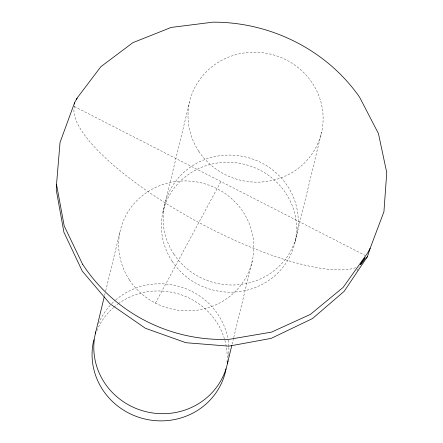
<?xml version="1.0" encoding="UTF-8"?>
<svg xmlns="http://www.w3.org/2000/svg" width="443" height="443" viewBox="0 0 443 443"><rect width="100%" height="100%" fill="white"/><g stroke="black" fill="none" stroke-linecap="round" stroke-linejoin="round"><path stroke-width="0.33" stroke-dasharray="2.21 1.66" d="M104.581 295.498L105.556 291.461M105.716 290.791L120.191 230.964M162.902 212.286L189.515 102.261M232.126 344.183L233.594 338.131M233.754 337.461L252.294 260.827M295.005 242.149L321.618 132.125M355.779 267.694A165.067 46.537 28.3 0 1 185.562 215.143A165.067 46.537 28.3 0 1 74.346 106.503L74.983 104.565M155.432 303.101L220.907 181.547M356.92 270.861L359.218 266.697M74.346 106.503L364.999 255.329M98.606 323.468A67.718 64.794 13.6 0 1 110.329 305.194M111.73 303.715A67.718 64.794 13.6 0 1 115.213 300.409M115.739 299.955A67.718 64.794 13.6 0 1 183.391 287.773A67.718 64.794 13.6 0 1 228.001 339.36M228.117 340.036A67.718 64.794 13.6 0 1 228.798 346.133M228.87 347.478A67.718 64.794 13.6 0 1 228.821 353.592M228.776 354.273A67.718 64.794 13.6 0 1 228.605 356.316M96.873 330.639A67.718 64.794 13.6 0 1 113.48 307.586M114.001 307.132A67.718 64.794 13.6 0 1 117.794 304.108M118.353 303.699A67.718 64.794 13.6 0 1 192.007 299.546A67.718 64.794 13.6 0 1 226.938 362.811M172.205 261.359A67.718 64.794 13.6 0 0 289.08 258.003A67.718 64.794 13.6 0 0 225.57 162.288A67.718 64.794 13.6 0 0 172.205 261.359M198.824 151.34A67.718 64.794 13.6 0 0 315.693 147.979A67.718 64.794 13.6 0 0 252.189 52.263A67.718 64.794 13.6 0 0 198.824 151.34M173.938 254.188A67.718 64.794 13.6 0 0 290.813 250.827A67.718 64.794 13.6 0 0 227.309 155.111A67.718 64.794 13.6 0 0 173.938 254.188M129.494 280.042A67.718 64.794 13.6 0 0 246.369 276.681A67.718 64.794 13.6 0 0 182.865 180.965A67.718 64.794 13.6 0 0 129.494 280.042"/><path stroke-width="0.66" d="M56.521 184.443L56.25 189.931L63.914 232.248L82.271 271.116L110.08 303.87L145.442 328.296L185.944 342.716L228.832 346.155L271.177 338.374L312.487 318.567L344.172 291.317L367.463 256.586L370.204 248.174L383.937 211.71L386.75 172.615L378.444 133.553L359.594 97.194A166.258 151.595 18 0 0 213.039 22.156L171.181 27.427L132.906 42.639L100.81 66.738L77.088 98.091L74.529 102.842L60.038 142.436L56.521 184.443L64.218 226.002L82.608 264.283M74.468 104.066L74.529 102.842M95.311 333.812L104.255 296.838M227.414 363.675L231.805 345.529M76.667 99.387L77.088 98.091M370.204 248.174L367.64 252.925L343.164 287.402L310.366 314.419L271.481 332.128L229.164 339.327A166.258 163.832 2.8 0 1 82.614 264.283M366.217 258.081L367.463 256.586M227.946 361.034A67.718 64.794 13.6 0 1 147.508 412.04A67.718 64.794 13.6 0 1 95.782 331.846M225.675 370.852A67.718 64.794 13.6 0 1 144.739 418.978A67.718 64.794 13.6 0 1 93.883 339.676M226.085 368.875A67.718 64.794 13.6 0 1 225.819 370.193M361.571 263.596A4.231 0.382 -55.4 0 0 365.265 257.832A4.231 0.382 -55.4 0 0 361.682 262.289A4.231 0.382 -55.4 0 0 361.571 263.596"/></g></svg>
